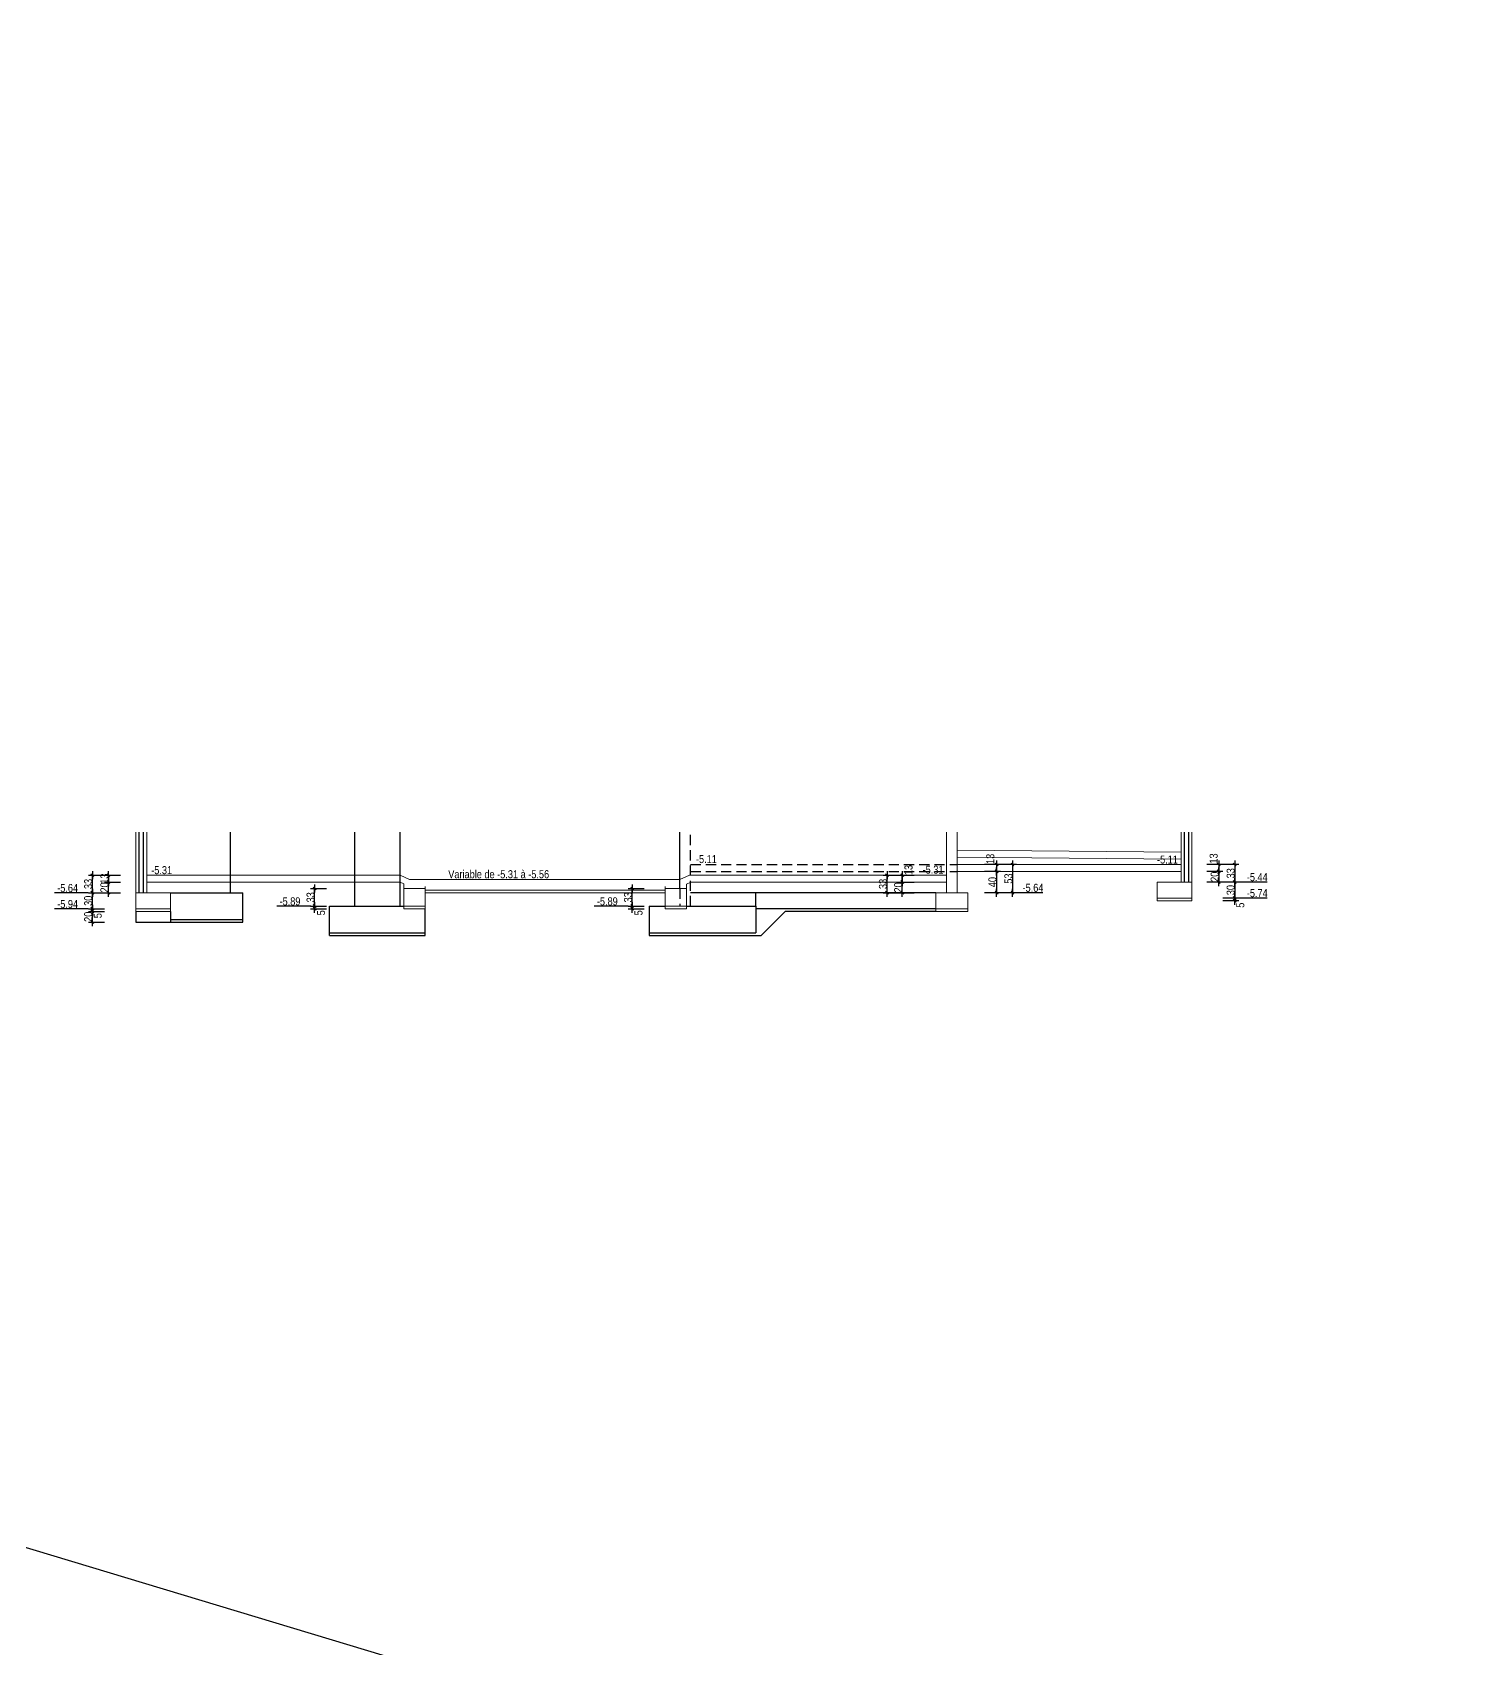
# Model space of a CAD drawing. Header units: centimetres. Extents: x -4990 to 114398, y -61489 to -12305.
# Drawn here: x 61580 to 64247, y -19552 to -16522 of the extents above; entities that cross this region are included whole.
import ezdxf

# ---------------------------------------------------------------- set-up
doc = ezdxf.new("R2010")
doc.units = ezdxf.units.CM
doc.header["$LTSCALE"] = 0.5
doc.linetypes.add('CACHEX2', pattern=[19.05, 12.7, -6.35])
doc.layers.get('DEFPOINTS').update_dxf_attribs({"linetype": 'CONTINUOUS'})
for name, color, linetype in [('01_cote_gen', 4, 'CONTINUOUS'), ('01_linteaux', 2, 'CONTINUOUS'), ('01_poch_murs', 253, 'CONTINUOUS'), ('01_texte', 230, 'CONTINUOUS'), ('AA_COTES', 2, 'CONTINUOUS')]:
    doc.layers.add(name, color=color, linetype=linetype)
doc.layers.add('01_murs_coup', color=5, linetype='CONTINUOUS', lineweight=60)
doc.styles.add('ARIAL NA', font='ARIALN.TTF')
doc.styles.add('STYLE2', font='ARIALN.TTF')
doc.dimstyles.new('JB50', dxfattribs={"dimscale": 0.1, "dimtxt": 150, "dimasz": 15, "dimexe": 0.1, "dimexo": 0.1, "dimgap": 0.09, "dimtad": 1, "dimdec": 1, "dimdsep": 46, "dimtxsty": 'STYLE2', "dimblk1": 'BOND_G', "dimblk2": 'BOND_D', "dimsah": 1, "dimcen": 1.5, "dimdle": 0.01, "dimse1": 1, "dimse2": 1, "dimclrd": 4, "dimclre": 2, "dimclrt": 6, "dimazin": 2, "dimtfac": 2.333333, "dimtdec": 1, "dimtix": 1, "dimtmove": 2, "dimatfit": 3, "dimldrblk": 'BOND_G', "dimfxl": 1, "dimtolj": 1, "dimtzin": 0, "dimarcsym": 0})

# ---------------------------------------------------------------- blocks, each defined once
blk = doc.blocks.new('BOND_G')
at = {"layer": 'AA_COTES', "color": 0}
for p, q in [((5, 0), (-5, 0)), ((1.8, 1.8), (-1.8, -1.8)), ((0, -5), (0, 15))]:
    blk.add_line(p, q, dxfattribs=at)
blk = doc.blocks.new('BOND_D')
at = {"layer": 'AA_COTES', "color": 0}
for p, q in [((5, 0), (-5, 0)), ((-1.8, -1.8), (1.8, 1.8)), ((0, 5), (0, -15))]:
    blk.add_line(p, q, dxfattribs=at)
blk = doc.blocks.new('*D1497')
at = {"layer": '01_cote_gen', "color": 4, "lineweight": -2, "transparency": 16777216}
blk.add_line((61692.2, -18163.4), (61692.2, -18136.4), dxfattribs=at)
at = {"layer": 'DEFPOINTS', "color": 0, "transparency": 16777216}
for p in [(61692.2, -18134.9), (61797.8, -18134.9), (61797.8, -18164.9)]:
    blk.add_point(p, dxfattribs=at)
at = {"layer": '01_cote_gen', "color": 4, "lineweight": -2, "transparency": 16777216, "xscale": 1.5, "yscale": 1.5, "zscale": 1.5}
for name, p, rotation in [('BOND_D', (61692.2, -18134.9), 90), ('BOND_G', (61692.2, -18164.9), 270)]:
    blk.add_blockref(name, p, dxfattribs=dict(at, rotation=rotation))
at = {"layer": '01_cote_gen', "color": 6, "transparency": 16777216, "insert": (61684.5, -18149.9), "char_height": 15, "attachment_point": 5, "rotation": 90, "style": 'STYLE2'}
blk.add_mtext('\\A1;30', dxfattribs=at)
blk = doc.blocks.new('*D1498')
at = {"layer": '01_cote_gen', "color": 4, "lineweight": -2, "transparency": 16777216}
for p, q in [((61722.6, -18100.4), (61722.6, -18098.9)), ((61722.6, -18101.9), (61722.6, -18114.9)), ((61722.6, -18116.4), (61722.6, -18117.9))]:
    blk.add_line(p, q, dxfattribs=at)
at = {"layer": 'DEFPOINTS', "color": 0, "transparency": 16777216}
for p in [(61722.6, -18114.9), (61880.6, -18101.9), (61880.6, -18114.9)]:
    blk.add_point(p, dxfattribs=at)
at = {"layer": '01_cote_gen', "color": 4, "lineweight": -2, "transparency": 16777216, "xscale": 1.5, "yscale": 1.5, "zscale": 1.5}
for name, p, rotation in [('BOND_G', (61722.6, -18101.9), 270), ('BOND_D', (61722.6, -18114.9), 90)]:
    blk.add_blockref(name, p, dxfattribs=dict(at, rotation=rotation))
at = {"layer": '01_cote_gen', "color": 6, "transparency": 16777216, "insert": (61714.9, -18108.4), "char_height": 15, "attachment_point": 5, "rotation": 90, "style": 'STYLE2'}
blk.add_mtext('\\A1;13', dxfattribs=at)
blk = doc.blocks.new('*D1499')
at = {"layer": '01_cote_gen', "color": 4, "lineweight": -2, "transparency": 16777216}
blk.add_line((61722.6, -18133.4), (61722.6, -18116.4), dxfattribs=at)
at = {"layer": 'DEFPOINTS', "color": 0, "transparency": 16777216}
for p in [(61722.6, -18114.9), (61847, -18114.9), (61847, -18134.9)]:
    blk.add_point(p, dxfattribs=at)
at = {"layer": '01_cote_gen', "color": 4, "lineweight": -2, "transparency": 16777216, "xscale": 1.5, "yscale": 1.5, "zscale": 1.5}
for name, p, rotation in [('BOND_D', (61722.6, -18114.9), 90), ('BOND_G', (61722.6, -18134.9), 270)]:
    blk.add_blockref(name, p, dxfattribs=dict(at, rotation=rotation))
at = {"layer": '01_cote_gen', "color": 6, "transparency": 16777216, "insert": (61714.9, -18124.9), "char_height": 15, "attachment_point": 5, "rotation": 90, "style": 'STYLE2'}
blk.add_mtext('\\A1;20', dxfattribs=at)
blk = doc.blocks.new('*D1500')
at = {"layer": '01_cote_gen', "color": 4, "lineweight": -2, "transparency": 16777216}
blk.add_line((61692.2, -18133.4), (61692.2, -18103.4), dxfattribs=at)
at = {"layer": 'DEFPOINTS', "color": 0, "transparency": 16777216}
for p in [(61692.2, -18101.9), (61745.1, -18101.9), (61745.1, -18134.9)]:
    blk.add_point(p, dxfattribs=at)
at = {"layer": '01_cote_gen', "color": 4, "lineweight": -2, "transparency": 16777216, "xscale": 1.5, "yscale": 1.5, "zscale": 1.5}
for name, p, rotation in [('BOND_D', (61692.2, -18101.9), 90), ('BOND_G', (61692.2, -18134.9), 270)]:
    blk.add_blockref(name, p, dxfattribs=dict(at, rotation=rotation))
at = {"layer": '01_cote_gen', "color": 6, "transparency": 16777216, "insert": (61684.5, -18118.4), "char_height": 15, "attachment_point": 5, "rotation": 90, "style": 'STYLE2'}
blk.add_mtext('\\A1;33', dxfattribs=at)
blk = doc.blocks.new('*D1501')
at = {"layer": '01_cote_gen', "color": 4, "lineweight": -2, "transparency": 16777216}
blk.add_line((61692.2, -18168.4), (61692.2, -18166.4), dxfattribs=at)
at = {"layer": 'DEFPOINTS', "color": 0, "transparency": 16777216}
for p in [(61692.2, -18164.9), (61785.8, -18164.9), (61785.8, -18169.9)]:
    blk.add_point(p, dxfattribs=at)
at = {"layer": '01_cote_gen', "color": 4, "lineweight": -2, "transparency": 16777216, "xscale": 1.5, "yscale": 1.5, "zscale": 1.5}
for name, p, rotation in [('BOND_D', (61692.2, -18164.9), 90), ('BOND_G', (61692.2, -18169.9), 270)]:
    blk.add_blockref(name, p, dxfattribs=dict(at, rotation=rotation))
at = {"layer": '01_cote_gen', "color": 6, "transparency": 16777216, "insert": (61702.3, -18177.9), "char_height": 15, "attachment_point": 5, "rotation": 90, "style": 'STYLE2'}
blk.add_mtext('\\A1;5', dxfattribs=at)
blk = doc.blocks.new('*D1502')
at = {"layer": '01_cote_gen', "color": 4, "lineweight": -2, "transparency": 16777216}
blk.add_line((61692.2, -18188.4), (61692.2, -18171.4), dxfattribs=at)
at = {"layer": 'DEFPOINTS', "color": 0, "transparency": 16777216}
for p in [(61692.2, -18169.9), (61773.9, -18169.9), (61773.9, -18189.9)]:
    blk.add_point(p, dxfattribs=at)
at = {"layer": '01_cote_gen', "color": 4, "lineweight": -2, "transparency": 16777216, "xscale": 1.5, "yscale": 1.5, "zscale": 1.5}
for name, p, rotation in [('BOND_D', (61692.2, -18169.9), 90), ('BOND_G', (61692.2, -18189.9), 270)]:
    blk.add_blockref(name, p, dxfattribs=dict(at, rotation=rotation))
at = {"layer": '01_cote_gen', "color": 6, "transparency": 16777216, "insert": (61684.5, -18179.9), "char_height": 15, "attachment_point": 5, "rotation": 90, "style": 'STYLE2'}
blk.add_mtext('\\A1;20', dxfattribs=at)
blk = doc.blocks.new('*D1503')
at = {"layer": '01_cote_gen', "color": 4, "lineweight": -2, "transparency": 16777216}
blk.add_line((62109.1, -18158.4), (62109.1, -18128.4), dxfattribs=at)
at = {"layer": 'DEFPOINTS', "color": 0, "transparency": 16777216}
for p in [(62109.1, -18126.9), (62179.8, -18126.9), (62182.1, -18159.9)]:
    blk.add_point(p, dxfattribs=at)
at = {"layer": '01_cote_gen', "color": 4, "lineweight": -2, "transparency": 16777216, "xscale": 1.5, "yscale": 1.5, "zscale": 1.5}
for name, p, rotation in [('BOND_D', (62109.1, -18126.9), 90), ('BOND_G', (62109.1, -18159.9), 270)]:
    blk.add_blockref(name, p, dxfattribs=dict(at, rotation=rotation))
at = {"layer": '01_cote_gen', "color": 6, "transparency": 16777216, "insert": (62101.5, -18143.4), "char_height": 15, "attachment_point": 5, "rotation": 90, "style": 'STYLE2'}
blk.add_mtext('\\A1;33', dxfattribs=at)
blk = doc.blocks.new('*D1504')
at = {"layer": '01_cote_gen', "color": 4, "lineweight": -2, "transparency": 16777216}
blk.add_line((62109.1, -18163.4), (62109.1, -18161.4), dxfattribs=at)
at = {"layer": 'DEFPOINTS', "color": 0, "transparency": 16777216}
for p in [(62109.1, -18159.9), (62167.9, -18159.9), (62167.9, -18164.9)]:
    blk.add_point(p, dxfattribs=at)
at = {"layer": '01_cote_gen', "color": 4, "lineweight": -2, "transparency": 16777216, "xscale": 1.5, "yscale": 1.5, "zscale": 1.5}
for name, p, rotation in [('BOND_D', (62109.1, -18159.9), 90), ('BOND_G', (62109.1, -18164.9), 270)]:
    blk.add_blockref(name, p, dxfattribs=dict(at, rotation=rotation))
at = {"layer": '01_cote_gen', "color": 6, "transparency": 16777216, "insert": (62121.2, -18172.5), "char_height": 15, "attachment_point": 5, "rotation": 90, "style": 'STYLE2'}
blk.add_mtext('\\A1;5', dxfattribs=at)
blk = doc.blocks.new('*D1505')
at = {"layer": '01_cote_gen', "color": 4, "lineweight": -2, "transparency": 16777216}
blk.add_line((62704.5, -18158.4), (62704.5, -18128.4), dxfattribs=at)
at = {"layer": 'DEFPOINTS', "color": 0, "transparency": 16777216}
for p in [(62704.5, -18126.9), (62775.2, -18126.9), (62777.4, -18159.9)]:
    blk.add_point(p, dxfattribs=at)
at = {"layer": '01_cote_gen', "color": 4, "lineweight": -2, "transparency": 16777216, "xscale": 1.5, "yscale": 1.5, "zscale": 1.5}
for name, p, rotation in [('BOND_D', (62704.5, -18126.9), 90), ('BOND_G', (62704.5, -18159.9), 270)]:
    blk.add_blockref(name, p, dxfattribs=dict(at, rotation=rotation))
at = {"layer": '01_cote_gen', "color": 6, "transparency": 16777216, "insert": (62696.8, -18143.4), "char_height": 15, "attachment_point": 5, "rotation": 90, "style": 'STYLE2'}
blk.add_mtext('\\A1;33', dxfattribs=at)
blk = doc.blocks.new('*D1506')
at = {"layer": '01_cote_gen', "color": 4, "lineweight": -2, "transparency": 16777216}
blk.add_line((62704.5, -18163.4), (62704.5, -18161.4), dxfattribs=at)
at = {"layer": 'DEFPOINTS', "color": 0, "transparency": 16777216}
for p in [(62704.5, -18159.9), (62763.2, -18159.9), (62763.2, -18164.9)]:
    blk.add_point(p, dxfattribs=at)
at = {"layer": '01_cote_gen', "color": 4, "lineweight": -2, "transparency": 16777216, "xscale": 1.5, "yscale": 1.5, "zscale": 1.5}
for name, p, rotation in [('BOND_D', (62704.5, -18159.9), 90), ('BOND_G', (62704.5, -18164.9), 270)]:
    blk.add_blockref(name, p, dxfattribs=dict(at, rotation=rotation))
at = {"layer": '01_cote_gen', "color": 6, "transparency": 16777216, "insert": (62716.5, -18172.5), "char_height": 15, "attachment_point": 5, "rotation": 90, "style": 'STYLE2'}
blk.add_mtext('\\A1;5', dxfattribs=at)
blk = doc.blocks.new('*D1507')
at = {"layer": '01_cote_gen', "color": 4, "lineweight": -2, "transparency": 16777216}
blk.add_line((63804.5, -18083.4), (63804.5, -18093.4), dxfattribs=at)
at = {"layer": 'DEFPOINTS', "color": 0, "transparency": 16777216}
for p in [(63734.2, -18081.9), (63734.2, -18094.9), (63804.5, -18094.9)]:
    blk.add_point(p, dxfattribs=at)
at = {"layer": '01_cote_gen', "color": 4, "lineweight": -2, "transparency": 16777216, "xscale": 1.5, "yscale": 1.5, "zscale": 1.5}
for name, p, rotation in [('BOND_G', (63804.5, -18081.9), 90), ('BOND_D', (63804.5, -18094.9), 270)]:
    blk.add_blockref(name, p, dxfattribs=dict(at, rotation=rotation))
at = {"layer": '01_cote_gen', "color": 6, "transparency": 16777216, "insert": (63795, -18070.7), "char_height": 15, "attachment_point": 5, "rotation": 90, "style": 'STYLE2'}
blk.add_mtext('\\A1;13', dxfattribs=at)
blk = doc.blocks.new('*D1508')
at = {"layer": '01_cote_gen', "color": 4, "lineweight": -2, "transparency": 16777216}
blk.add_line((63804.5, -18096.4), (63804.5, -18113.4), dxfattribs=at)
at = {"layer": 'DEFPOINTS', "color": 0, "transparency": 16777216}
for p in [(63734.2, -18094.9), (63734.2, -18114.9), (63804.5, -18114.9)]:
    blk.add_point(p, dxfattribs=at)
at = {"layer": '01_cote_gen', "color": 4, "lineweight": -2, "transparency": 16777216, "xscale": 1.5, "yscale": 1.5, "zscale": 1.5}
for name, p, rotation in [('BOND_G', (63804.5, -18094.9), 90), ('BOND_D', (63804.5, -18114.9), 270)]:
    blk.add_blockref(name, p, dxfattribs=dict(at, rotation=rotation))
at = {"layer": '01_cote_gen', "color": 6, "transparency": 16777216, "insert": (63796.9, -18104.9), "char_height": 15, "attachment_point": 5, "rotation": 90, "style": 'STYLE2'}
blk.add_mtext('\\A1;20', dxfattribs=at)
blk = doc.blocks.new('*D1509')
at = {"layer": '01_cote_gen', "color": 4, "lineweight": -2, "transparency": 16777216}
blk.add_line((63834.5, -18083.4), (63834.5, -18113.4), dxfattribs=at)
at = {"layer": 'DEFPOINTS', "color": 0, "transparency": 16777216}
for p in [(63812, -18081.9), (63812, -18114.9), (63834.5, -18114.9)]:
    blk.add_point(p, dxfattribs=at)
at = {"layer": '01_cote_gen', "color": 4, "lineweight": -2, "transparency": 16777216, "xscale": 1.5, "yscale": 1.5, "zscale": 1.5}
for name, p, rotation in [('BOND_G', (63834.5, -18081.9), 90), ('BOND_D', (63834.5, -18114.9), 270)]:
    blk.add_blockref(name, p, dxfattribs=dict(at, rotation=rotation))
at = {"layer": '01_cote_gen', "color": 6, "transparency": 16777216, "insert": (63826.9, -18098.4), "char_height": 15, "attachment_point": 5, "rotation": 90, "style": 'STYLE2'}
blk.add_mtext('\\A1;33', dxfattribs=at)
blk = doc.blocks.new('*D1510')
at = {"layer": '01_cote_gen', "color": 4, "lineweight": -2, "transparency": 16777216}
blk.add_line((63834.5, -18116.4), (63834.5, -18143.4), dxfattribs=at)
at = {"layer": 'DEFPOINTS', "color": 0, "transparency": 16777216}
for p in [(63723.7, -18114.9), (63723.7, -18144.9), (63834.5, -18144.9)]:
    blk.add_point(p, dxfattribs=at)
at = {"layer": '01_cote_gen', "color": 4, "lineweight": -2, "transparency": 16777216, "xscale": 1.5, "yscale": 1.5, "zscale": 1.5}
for name, p, rotation in [('BOND_G', (63834.5, -18114.9), 90), ('BOND_D', (63834.5, -18144.9), 270)]:
    blk.add_blockref(name, p, dxfattribs=dict(at, rotation=rotation))
at = {"layer": '01_cote_gen', "color": 6, "transparency": 16777216, "insert": (63826.9, -18129.9), "char_height": 15, "attachment_point": 5, "rotation": 90, "style": 'STYLE2'}
blk.add_mtext('\\A1;30', dxfattribs=at)
blk = doc.blocks.new('*D1511')
at = {"layer": '01_cote_gen', "color": 4, "lineweight": -2, "transparency": 16777216}
blk.add_line((63834.5, -18146.4), (63834.5, -18148.4), dxfattribs=at)
at = {"layer": 'DEFPOINTS', "color": 0, "transparency": 16777216}
for p in [(63746.7, -18144.9), (63746.7, -18149.9), (63834.5, -18149.9)]:
    blk.add_point(p, dxfattribs=at)
at = {"layer": '01_cote_gen', "color": 4, "lineweight": -2, "transparency": 16777216, "xscale": 1.5, "yscale": 1.5, "zscale": 1.5}
for name, p, rotation in [('BOND_G', (63834.5, -18144.9), 90), ('BOND_D', (63834.5, -18149.9), 270)]:
    blk.add_blockref(name, p, dxfattribs=dict(at, rotation=rotation))
at = {"layer": '01_cote_gen', "color": 6, "transparency": 16777216, "insert": (63845, -18158.2), "char_height": 15, "attachment_point": 5, "rotation": 90, "style": 'STYLE2'}
blk.add_mtext('\\A1;5', dxfattribs=at)
blk = doc.blocks.new('*D1512')
at = {"layer": '01_cote_gen', "color": 4, "lineweight": -2, "transparency": 16777216}
blk.add_line((63211, -18133.4), (63211, -18116.4), dxfattribs=at)
at = {"layer": 'DEFPOINTS', "color": 0, "transparency": 16777216}
for p in [(63211, -18114.9), (63228.4, -18114.9), (63228.4, -18134.9)]:
    blk.add_point(p, dxfattribs=at)
at = {"layer": '01_cote_gen', "color": 4, "lineweight": -2, "transparency": 16777216, "xscale": 1.5, "yscale": 1.5, "zscale": 1.5}
for name, p, rotation in [('BOND_D', (63211, -18114.9), 90), ('BOND_G', (63211, -18134.9), 270)]:
    blk.add_blockref(name, p, dxfattribs=dict(at, rotation=rotation))
at = {"layer": '01_cote_gen', "color": 6, "transparency": 16777216, "insert": (63203.3, -18124.9), "char_height": 15, "attachment_point": 5, "rotation": 90, "style": 'STYLE2'}
blk.add_mtext('\\A1;20', dxfattribs=at)
blk = doc.blocks.new('*D1513')
at = {"layer": '01_cote_gen', "color": 4, "lineweight": -2, "transparency": 16777216}
blk.add_line((63211, -18113.4), (63211, -18103.4), dxfattribs=at)
at = {"layer": 'DEFPOINTS', "color": 0, "transparency": 16777216}
for p in [(63211, -18101.9), (63218.5, -18101.9), (63218.5, -18114.9)]:
    blk.add_point(p, dxfattribs=at)
at = {"layer": '01_cote_gen', "color": 4, "lineweight": -2, "transparency": 16777216, "xscale": 1.5, "yscale": 1.5, "zscale": 1.5}
for name, p, rotation in [('BOND_D', (63211, -18101.9), 90), ('BOND_G', (63211, -18114.9), 270)]:
    blk.add_blockref(name, p, dxfattribs=dict(at, rotation=rotation))
at = {"layer": '01_cote_gen', "color": 6, "transparency": 16777216, "insert": (63222.8, -18092.3), "char_height": 15, "attachment_point": 5, "rotation": 90, "style": 'STYLE2'}
blk.add_mtext('\\A1;13', dxfattribs=at)
blk = doc.blocks.new('*D1514')
at = {"layer": '01_cote_gen', "color": 4, "lineweight": -2, "transparency": 16777216}
blk.add_line((63182.6, -18133.4), (63182.6, -18103.4), dxfattribs=at)
at = {"layer": 'DEFPOINTS', "color": 0, "transparency": 16777216}
for p in [(63182.6, -18101.9), (63227.6, -18101.9), (63222.2, -18134.9)]:
    blk.add_point(p, dxfattribs=at)
at = {"layer": '01_cote_gen', "color": 4, "lineweight": -2, "transparency": 16777216, "xscale": 1.5, "yscale": 1.5, "zscale": 1.5}
for name, p, rotation in [('BOND_D', (63182.6, -18101.9), 90), ('BOND_G', (63182.6, -18134.9), 270)]:
    blk.add_blockref(name, p, dxfattribs=dict(at, rotation=rotation))
at = {"layer": '01_cote_gen', "color": 6, "transparency": 16777216, "insert": (63174.9, -18118.4), "char_height": 15, "attachment_point": 5, "rotation": 90, "style": 'STYLE2'}
blk.add_mtext('\\A1;33', dxfattribs=at)
blk = doc.blocks.new('*D1515')
at = {"layer": '01_cote_gen', "color": 4, "lineweight": -2, "transparency": 16777216}
blk.add_line((63387.9, -18083.4), (63387.9, -18093.4), dxfattribs=at)
at = {"layer": 'DEFPOINTS', "color": 0, "transparency": 16777216}
for p in [(63336.7, -18081.9), (63336.7, -18094.9), (63387.9, -18094.9)]:
    blk.add_point(p, dxfattribs=at)
at = {"layer": '01_cote_gen', "color": 4, "lineweight": -2, "transparency": 16777216, "xscale": 1.5, "yscale": 1.5, "zscale": 1.5}
for name, p, rotation in [('BOND_G', (63387.9, -18081.9), 90), ('BOND_D', (63387.9, -18094.9), 270)]:
    blk.add_blockref(name, p, dxfattribs=dict(at, rotation=rotation))
at = {"layer": '01_cote_gen', "color": 6, "transparency": 16777216, "insert": (63376.2, -18071.4), "char_height": 15, "attachment_point": 5, "rotation": 90, "style": 'STYLE2'}
blk.add_mtext('\\A1;13', dxfattribs=at)
blk = doc.blocks.new('*D1516')
at = {"layer": '01_cote_gen', "color": 4, "lineweight": -2, "transparency": 16777216}
blk.add_line((63387.9, -18096.4), (63387.9, -18133.4), dxfattribs=at)
at = {"layer": 'DEFPOINTS', "color": 0, "transparency": 16777216}
for p in [(63345, -18094.9), (63333.9, -18134.9), (63387.9, -18134.9)]:
    blk.add_point(p, dxfattribs=at)
at = {"layer": '01_cote_gen', "color": 4, "lineweight": -2, "transparency": 16777216, "xscale": 1.5, "yscale": 1.5, "zscale": 1.5}
for name, p, rotation in [('BOND_G', (63387.9, -18094.9), 90), ('BOND_D', (63387.9, -18134.9), 270)]:
    blk.add_blockref(name, p, dxfattribs=dict(at, rotation=rotation))
at = {"layer": '01_cote_gen', "color": 6, "transparency": 16777216, "insert": (63380.2, -18114.9), "char_height": 15, "attachment_point": 5, "rotation": 90, "style": 'STYLE2'}
blk.add_mtext('\\A1;40', dxfattribs=at)
blk = doc.blocks.new('*D1517')
at = {"layer": '01_cote_gen', "color": 4, "lineweight": -2, "transparency": 16777216}
blk.add_line((63417.8, -18083.4), (63417.8, -18133.4), dxfattribs=at)
at = {"layer": 'DEFPOINTS', "color": 0, "transparency": 16777216}
for p in [(63346.8, -18081.9), (63333.9, -18134.9), (63417.8, -18134.9)]:
    blk.add_point(p, dxfattribs=at)
at = {"layer": '01_cote_gen', "color": 4, "lineweight": -2, "transparency": 16777216, "xscale": 1.5, "yscale": 1.5, "zscale": 1.5}
for name, p, rotation in [('BOND_G', (63417.8, -18081.9), 90), ('BOND_D', (63417.8, -18134.9), 270)]:
    blk.add_blockref(name, p, dxfattribs=dict(at, rotation=rotation))
at = {"layer": '01_cote_gen', "color": 6, "transparency": 16777216, "insert": (63410.1, -18108.4), "char_height": 15, "attachment_point": 5, "rotation": 90, "style": 'STYLE2'}
blk.add_mtext('\\A1;53', dxfattribs=at)

msp = doc.modelspace()

# ---------------------------------------------------------------- linework, layer by layer
at = {"layer": '01_linteaux'}
for p, q in [((61779.882, -18134.947), (61779.882, -18021.468)), ((61788.202, -18134.947), (61788.202, -18021.468)), ((61951.213, -18134.947), (61951.213, -18021.468)), ((62184.209, -18159.947), (62184.209, -18021.468)), ((62269.205, -18159.947), (62269.205, -18021.468)), ((62793.89, -18126.947), (62793.89, -18021.468)), ((63740.214, -18114.947), (63740.214, -18021.468)), ((63748.214, -18114.947), (63748.214, -18021.468)), ((61838.882, -18134.947), (61974.202, -18134.947)), ((61974.202, -18189.947), (61974.202, -18134.947)), ((62936.709, -18134.947), (62814.209, -18134.947)), ((63273.886, -18134.947), (62936.709, -18134.947)), ((62936.709, -18159.947), (62936.709, -18134.947)), ((61773.882, -18169.947), (61773.882, -18189.947)), ((61838.882, -18169.947), (61838.882, -18189.947)), ((62136.707, -18214.947), (62136.707, -18159.947)), ((62136.707, -18159.947), (62276.388, -18159.947)), ((62316.389, -18214.947), (62316.389, -18164.947)), ((62736.709, -18159.947), (62766.388, -18159.947)), ((62736.709, -18159.947), (62736.709, -18214.947)), ((62806.388, -18159.947), (62936.709, -18159.947)), ((62936.709, -18159.947), (62936.709, -18209.947)), ((63273.886, -18164.947), (62936.709, -18164.947)), ((62946.709, -18214.947), (62991.709, -18169.947)), ((63273.886, -18169.947), (62991.709, -18169.947)), ((61773.882, -18189.947), (61974.202, -18189.947)), ((61838.882, -18184.947), (61974.202, -18184.947)), ((62136.707, -18209.947), (62316.389, -18209.947)), ((62736.709, -18209.947), (62936.709, -18209.947)), ((62136.707, -18214.947), (62316.389, -18214.947)), ((62736.709, -18214.947), (62946.709, -18214.947))]:
    msp.add_line(p, q, dxfattribs=at)
at = {"layer": '01_linteaux', "linetype": 'CACHEX2', "ltscale": 3}
for p, q in [((62814.209, -18159.947), (62814.209, -18021.468)), ((62814.209, -18081.947), (63314.205, -18081.947)), ((62814.209, -18094.947), (63314.205, -18094.947)), ((62793.89, -18126.947), (62793.89, -18159.947))]:
    msp.add_line(p, q, dxfattribs=at)
at = {"layer": '01_murs_coup', "linetype": 'Continuous', "lineweight": 0}
for p, q in [((61773.882, -18169.947), (61773.882, -18021.468)), ((61794.202, -18134.947), (61794.202, -18021.468)), ((63294.205, -18134.947), (63294.205, -18021.468)), ((63314.205, -18134.947), (63314.205, -18021.468)), ((63734.214, -18114.947), (63734.214, -18021.468)), ((63754.214, -18149.947), (63754.214, -18021.468)), ((63314.205, -18054.947), (63734.214, -18058.787)), ((63314.086, -18067.947), (63734.095, -18071.786)), ((63314.205, -18081.947), (63734.214, -18081.947)), ((61794.202, -18101.947), (62269.205, -18101.947)), ((61794.202, -18114.947), (62269.205, -18114.947)), ((62269.205, -18101.947), (62287.205, -18109.947)), ((62269.205, -18114.947), (62276.388, -18118.14)), ((62276.388, -18126.947), (62276.388, -18118.14)), ((62793.89, -18109.947), (62287.205, -18109.947)), ((62793.89, -18109.947), (62811.89, -18101.947)), ((62806.388, -18118.619), (62814.649, -18114.947)), ((62806.388, -18126.947), (62806.388, -18118.619)), ((62811.89, -18101.947), (63294.205, -18101.947)), ((62814.649, -18114.947), (63294.205, -18114.947)), ((63314.205, -18094.947), (63734.214, -18094.947)), ((63689.214, -18149.947), (63689.214, -18114.947)), ((63689.214, -18114.947), (63754.214, -18114.947)), ((61773.882, -18134.947), (61838.882, -18134.947)), ((61838.882, -18169.947), (61838.882, -18134.947)), ((62276.388, -18164.947), (62276.388, -18126.947)), ((62276.388, -18126.947), (62316.389, -18126.947)), ((62316.389, -18126.947), (62316.389, -18122.947)), ((62316.389, -18164.947), (62316.389, -18126.947)), ((62316.389, -18129.947), (62766.388, -18129.947)), ((62316.389, -18134.947), (62766.388, -18134.947)), ((62766.388, -18126.947), (62766.388, -18122.947)), ((62766.388, -18164.947), (62766.388, -18126.947)), ((62766.388, -18126.947), (62806.388, -18126.947)), ((62806.388, -18164.947), (62806.388, -18126.947)), ((63273.886, -18134.947), (63333.886, -18134.947)), ((63273.886, -18169.947), (63273.886, -18134.947)), ((63333.886, -18169.947), (63333.886, -18134.947)), ((63689.214, -18144.947), (63754.214, -18144.947)), ((63689.214, -18149.947), (63754.214, -18149.947)), ((61773.882, -18164.947), (61838.882, -18164.947)), ((61773.882, -18169.947), (61838.882, -18169.947)), ((62276.388, -18159.947), (62316.389, -18159.947)), ((62276.388, -18164.947), (62316.389, -18164.947)), ((62766.388, -18159.947), (62806.388, -18159.947)), ((62766.388, -18164.947), (62806.388, -18164.947)), ((63273.886, -18164.947), (63333.886, -18164.947)), ((63273.886, -18169.947), (63333.886, -18169.947))]:
    msp.add_line(p, q, dxfattribs=at)
at = {"layer": '01_poch_murs'}
msp.add_line((38231.258, -12305.364), (67318.905, -21101.173), dxfattribs=at)
at = {"layer": '01_texte'}
for p, q in [((63895.597, -18114.947), (63842.022, -18114.947)), ((61684.681, -18134.947), (61621.146, -18134.947)), ((63474.951, -18134.947), (63425.25, -18134.947)), ((63895.597, -18144.947), (63842.022, -18144.947)), ((61684.681, -18164.947), (61621.146, -18164.947)), ((62101.635, -18159.947), (62038.099, -18159.947)), ((62696.972, -18159.947), (62633.436, -18159.947))]:
    msp.add_line(p, q, dxfattribs=at)

# ---------------------------------------------------------------- texts
at = {"layer": '01_texte', "style": 'ARIAL NA'}
for s, p in [('-5.31', (61802.582, -18099.988)), ('-5.11', (62824.202, -18079.228)), ('-5.31', (63249.176, -18099.175)), ('-5.11', (63688.84, -18080.09)), ('-5.64', (61626.297, -18133.492)), ('Variable de -5.31 à -5.56', (62359.678, -18107.685)), ('-5.64', (63436.554, -18133.075)), ('-5.44', (63857.2, -18113.075)), ('-5.94', (61626.297, -18163.492)), ('-5.89', (62043.25, -18158.492)), ('-5.89', (62638.316, -18158.492)), ('-5.74', (63857.2, -18143.075))]:
    msp.add_text(s, height=15, dxfattribs=at).set_placement(p)

# ---------------------------------------------------------------- dimensions: what is measured, and where the dimension line sits
at = {"layer": '01_cote_gen'}
for base, p1, p2, picture, middle in [((63387.897, -18094.947), (63336.719, -18081.947), (63336.719, -18094.947), '*D1515', (63376.231, -18071.398)), ((63804.526, -18094.947), (63734.214, -18081.947), (63734.214, -18094.947), '*D1507', (63795.006, -18070.682)), ((63210.962, -18101.947), (63218.462, -18114.947), (63218.462, -18101.947), '*D1513', (63222.824, -18092.313)), ((63834.522, -18149.947), (63746.695, -18144.947), (63746.695, -18149.947), '*D1511', (63844.951, -18158.162)), ((61692.181, -18164.947), (61785.818, -18169.947), (61785.818, -18164.947), '*D1501', (61702.326, -18177.865)), ((62109.135, -18159.947), (62167.905, -18164.947), (62167.905, -18159.947), '*D1504', (62121.157, -18172.541)), ((62704.472, -18159.947), (62763.242, -18164.947), (62763.242, -18159.947), '*D1506', (62716.494, -18172.541))]:
    dim = msp.add_linear_dim(base=base, p1=p1, p2=p2, angle=90, dimstyle='JB50', dxfattribs=at)
    dim.commit()
    dim.dimension.update_dxf_attribs({"geometry": picture, "text_midpoint": middle, "dimtype": 160})
for base, p1, p2, picture, middle in [((63417.75, -18134.947), (63346.848, -18081.947), (63333.886, -18134.947), '*D1517', (63410.082, -18108.447)), ((63387.897, -18134.947), (63344.982, -18094.947), (63333.886, -18134.947), '*D1516', (63380.229, -18114.947)), ((63804.526, -18114.947), (63734.214, -18094.947), (63734.214, -18114.947), '*D1508', (63796.858, -18104.947)), ((63834.522, -18114.947), (63812.026, -18081.947), (63812.026, -18114.947), '*D1509', (63826.855, -18098.447)), ((61692.181, -18101.947), (61745.081, -18134.947), (61745.081, -18101.947), '*D1500', (61684.514, -18118.447)), ((61722.581, -18114.947), (61880.582, -18101.947), (61880.582, -18114.947), '*D1498', (61714.914, -18108.447)), ((61722.581, -18114.947), (61846.982, -18134.947), (61846.982, -18114.947), '*D1499', (61714.914, -18124.947)), ((62109.135, -18126.947), (62182.107, -18159.947), (62179.815, -18126.947), '*D1503', (62101.467, -18143.447)), ((62704.472, -18126.947), (62777.444, -18159.947), (62775.152, -18126.947), '*D1505', (62696.804, -18143.447)), ((63182.581, -18101.947), (63222.159, -18134.947), (63227.627, -18101.947), '*D1514', (63174.913, -18118.447)), ((63210.962, -18114.947), (63228.408, -18134.947), (63228.408, -18114.947), '*D1512', (63203.295, -18124.947)), ((63834.522, -18144.947), (63723.666, -18114.947), (63723.666, -18144.947), '*D1510', (63826.855, -18129.947)), ((61692.181, -18134.947), (61797.782, -18164.947), (61797.782, -18134.947), '*D1497', (61684.514, -18149.947)), ((61692.181, -18169.947), (61773.882, -18189.947), (61773.882, -18169.947), '*D1502', (61684.514, -18179.947))]:
    dim = msp.add_linear_dim(base=base, p1=p1, p2=p2, angle=90, dimstyle='JB50', dxfattribs=at)
    dim.commit()
    dim.dimension.update_dxf_attribs({"geometry": picture, "text_midpoint": middle})

doc.saveas('drawing.dxf')
